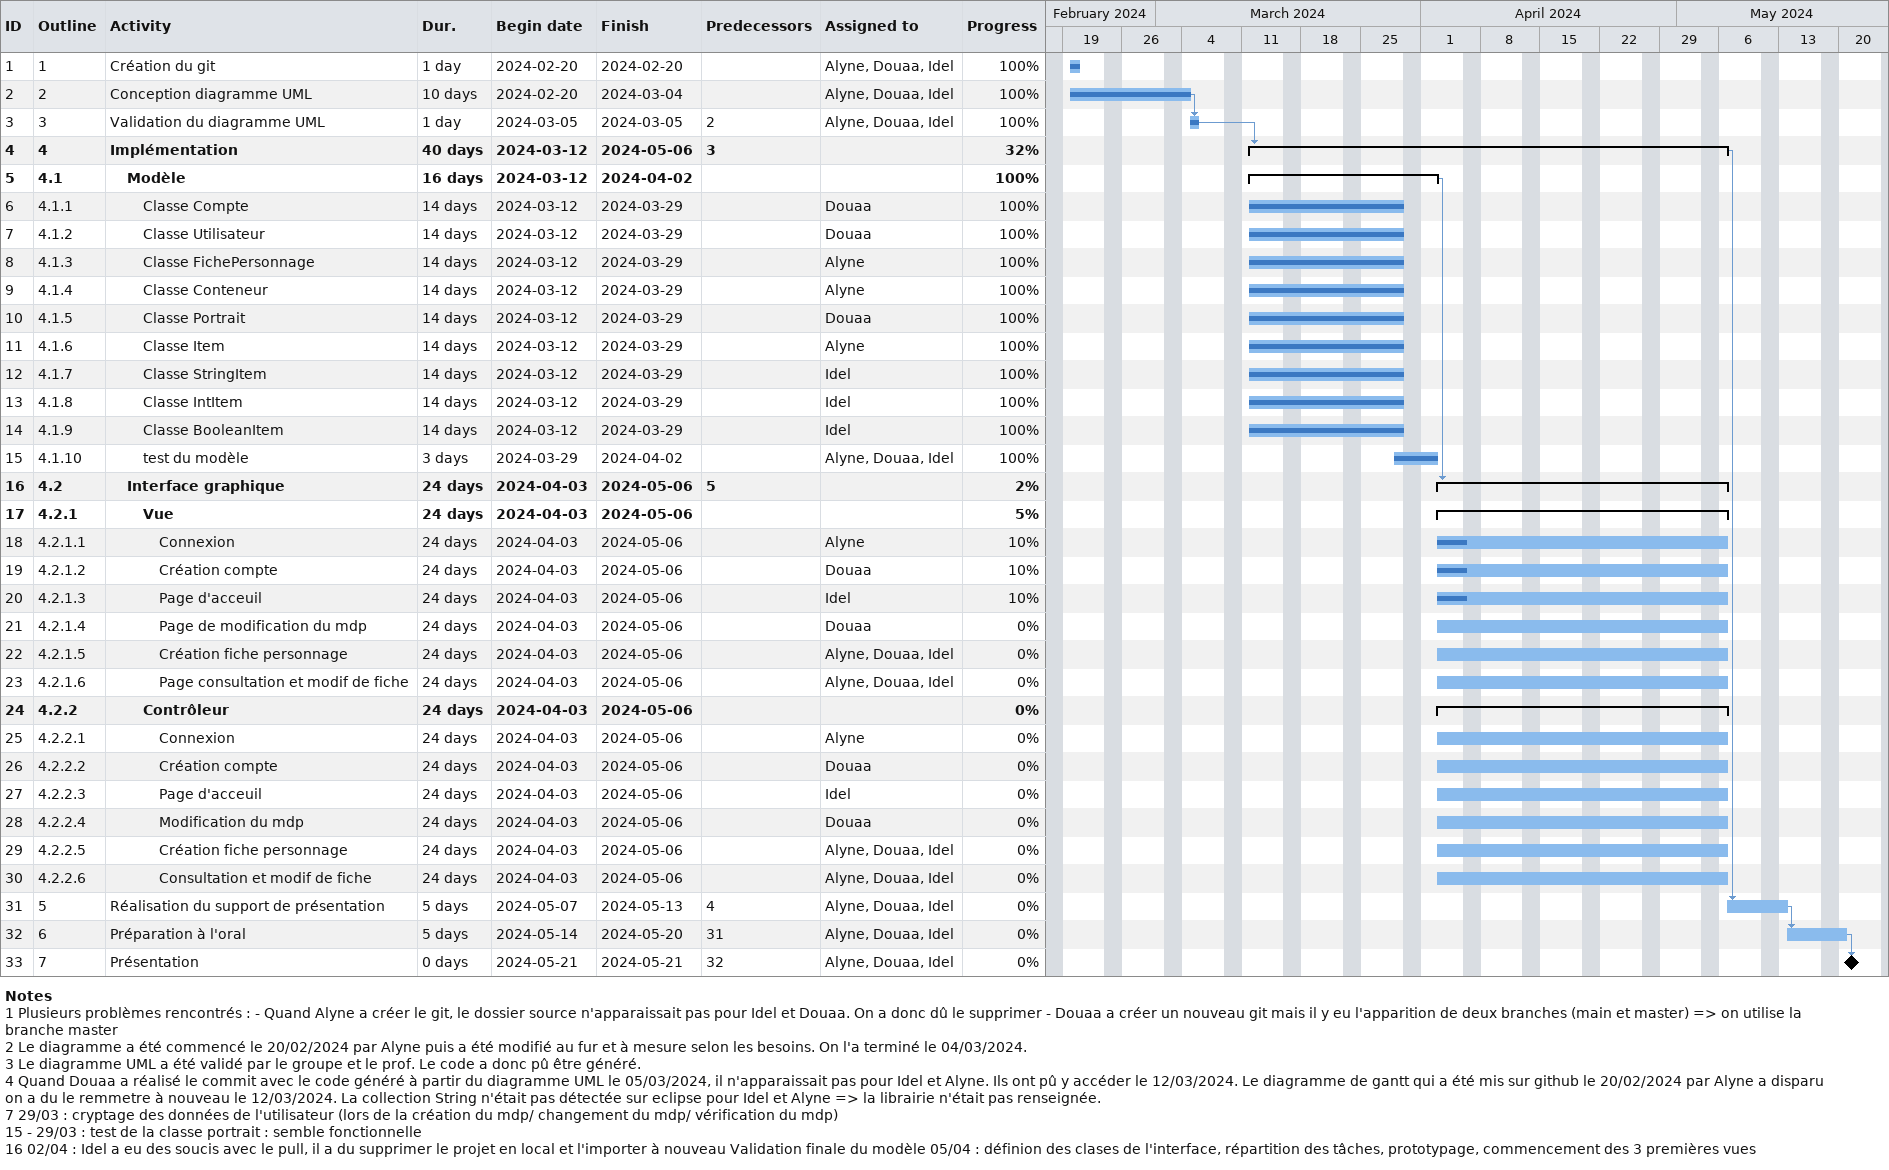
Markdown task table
| ID | WBS | Task | Duration | Start | Finish | Predecessors | Resources | % complete |
|---|---|---|---|---|---|---|---|---|
| 1 | 1 | Création du git | 1d | 2024-02-20 | 2024-02-20 |  | Alyne, Douaa, Idel | 100 |
| 2 | 2 | Conception diagramme UML | 10d | 2024-02-20 | 2024-03-04 |  | Alyne, Douaa, Idel | 100 |
| 3 | 3 | Validation du diagramme UML | 1d | 2024-03-05 | 2024-03-05 | 2 | Alyne, Douaa, Idel | 100 |
| 4 | 4 | **Implémentation** | 40d | 2024-03-12 | 2024-05-06 | 3 |  | 32 |
| 5 | 4.1 | **Modèle** | 16d | 2024-03-12 | 2024-04-02 |  |  | 100 |
| 6 | 4.1.1 | Classe Compte | 14d | 2024-03-12 | 2024-03-29 |  | Douaa | 100 |
| 7 | 4.1.2 | Classe Utilisateur | 14d | 2024-03-12 | 2024-03-29 |  | Douaa | 100 |
| 8 | 4.1.3 | Classe FichePersonnage | 14d | 2024-03-12 | 2024-03-29 |  | Alyne | 100 |
| 9 | 4.1.4 | Classe Conteneur | 14d | 2024-03-12 | 2024-03-29 |  | Alyne | 100 |
| 10 | 4.1.5 | Classe Portrait | 14d | 2024-03-12 | 2024-03-29 |  | Douaa | 100 |
| 11 | 4.1.6 | Classe Item | 14d | 2024-03-12 | 2024-03-29 |  | Alyne | 100 |
| 12 | 4.1.7 | Classe StringItem | 14d | 2024-03-12 | 2024-03-29 |  | Idel | 100 |
| 13 | 4.1.8 | Classe IntItem | 14d | 2024-03-12 | 2024-03-29 |  | Idel | 100 |
| 14 | 4.1.9 | Classe BooleanItem | 14d | 2024-03-12 | 2024-03-29 |  | Idel | 100 |
| 15 | 4.1.10 | test du modèle | 3d | 2024-03-29 | 2024-04-02 |  | Alyne, Douaa, Idel | 100 |
| 16 | 4.2 | **Interface graphique** | 24d | 2024-04-03 | 2024-05-06 | 5 |  | 2 |
| 17 | 4.2.1 | **Vue** | 24d | 2024-04-03 | 2024-05-06 |  |  | 5 |
| 18 | 4.2.1.1 | Connexion | 24d | 2024-04-03 | 2024-05-06 |  | Alyne | 10 |
| 19 | 4.2.1.2 | Création compte | 24d | 2024-04-03 | 2024-05-06 |  | Douaa | 10 |
| 20 | 4.2.1.3 | Page d'acceuil | 24d | 2024-04-03 | 2024-05-06 |  | Idel | 10 |
| 21 | 4.2.1.4 | Page de modification du mdp | 24d | 2024-04-03 | 2024-05-06 |  | Douaa | 0 |
| 22 | 4.2.1.5 | Création fiche personnage | 24d | 2024-04-03 | 2024-05-06 |  | Alyne, Douaa, Idel | 0 |
| 23 | 4.2.1.6 | Page consultation et modif de fiche | 24d | 2024-04-03 | 2024-05-06 |  | Alyne, Douaa, Idel | 0 |
| 24 | 4.2.2 | **Contrôleur** | 24d | 2024-04-03 | 2024-05-06 |  |  | 0 |
| 25 | 4.2.2.1 | Connexion | 24d | 2024-04-03 | 2024-05-06 |  | Alyne | 0 |
| 26 | 4.2.2.2 | Création compte | 24d | 2024-04-03 | 2024-05-06 |  | Douaa | 0 |
| 27 | 4.2.2.3 | Page d'acceuil | 24d | 2024-04-03 | 2024-05-06 |  | Idel | 0 |
| 28 | 4.2.2.4 | Modification du mdp | 24d | 2024-04-03 | 2024-05-06 |  | Douaa | 0 |
| 29 | 4.2.2.5 | Création fiche personnage | 24d | 2024-04-03 | 2024-05-06 |  | Alyne, Douaa, Idel | 0 |
| 30 | 4.2.2.6 | Consultation et modif de fiche | 24d | 2024-04-03 | 2024-05-06 |  | Alyne, Douaa, Idel | 0 |
| 31 | 5 | Réalisation du support de présentation | 5d | 2024-05-07 | 2024-05-13 | 4 | Alyne, Douaa, Idel | 0 |
| 32 | 6 | Préparation à l'oral | 5d | 2024-05-14 | 2024-05-20 | 31 | Alyne, Douaa, Idel | 0 |
| 33 | 7 | Présentation | 0d | 2024-05-21 | 2024-05-21 | 32 | Alyne, Douaa, Idel | 0 |

Notes
- 1: Plusieurs problèmes rencontrés : - Quand Alyne a créer le git, le dossier source n'apparaissait pas pour Idel et Douaa. On a donc dû le supprimer - Douaa a créer un nouveau git mais il y eu l'apparition de deux branches (main et master) => on utilise la branche master
- 2: Le diagramme a été commencé le 20/02/2024 par Alyne puis a été modifié au fur et à mesure selon les besoins. On l'a terminé le 04/03/2024.
- 3: Le diagramme UML a été validé par le groupe et le prof. Le code a donc pû être généré.
- 4: Quand Douaa a réalisé le commit avec le code généré à partir du diagramme UML le 05/03/2024, il n'apparaissait pas pour Idel et Alyne. Ils ont pû y accéder le 12/03/2024. Le diagramme de gantt qui a été mis sur github le 20/02/2024 par Alyne a disparu on a du le remmetre à nouveau le 12/03/2024. La collection String n'était pas détectée sur eclipse pour Idel et Alyne => la librairie n'était pas renseignée.
- 7: 29/03 : cryptage des données de l'utilisateur (lors de la création du mdp/ changement du mdp/ vérification du mdp)
- 15: - 29/03 : test de la classe portrait : semble fonctionnelle
- 16: 02/04 : Idel a eu des soucis avec le pull, il a du supprimer le projet en local et l'importer à nouveau Validation finale du modèle 05/04 : définion des clases de l'interface, répartition des tâches, prototypage, commencement des 3 premières vues
